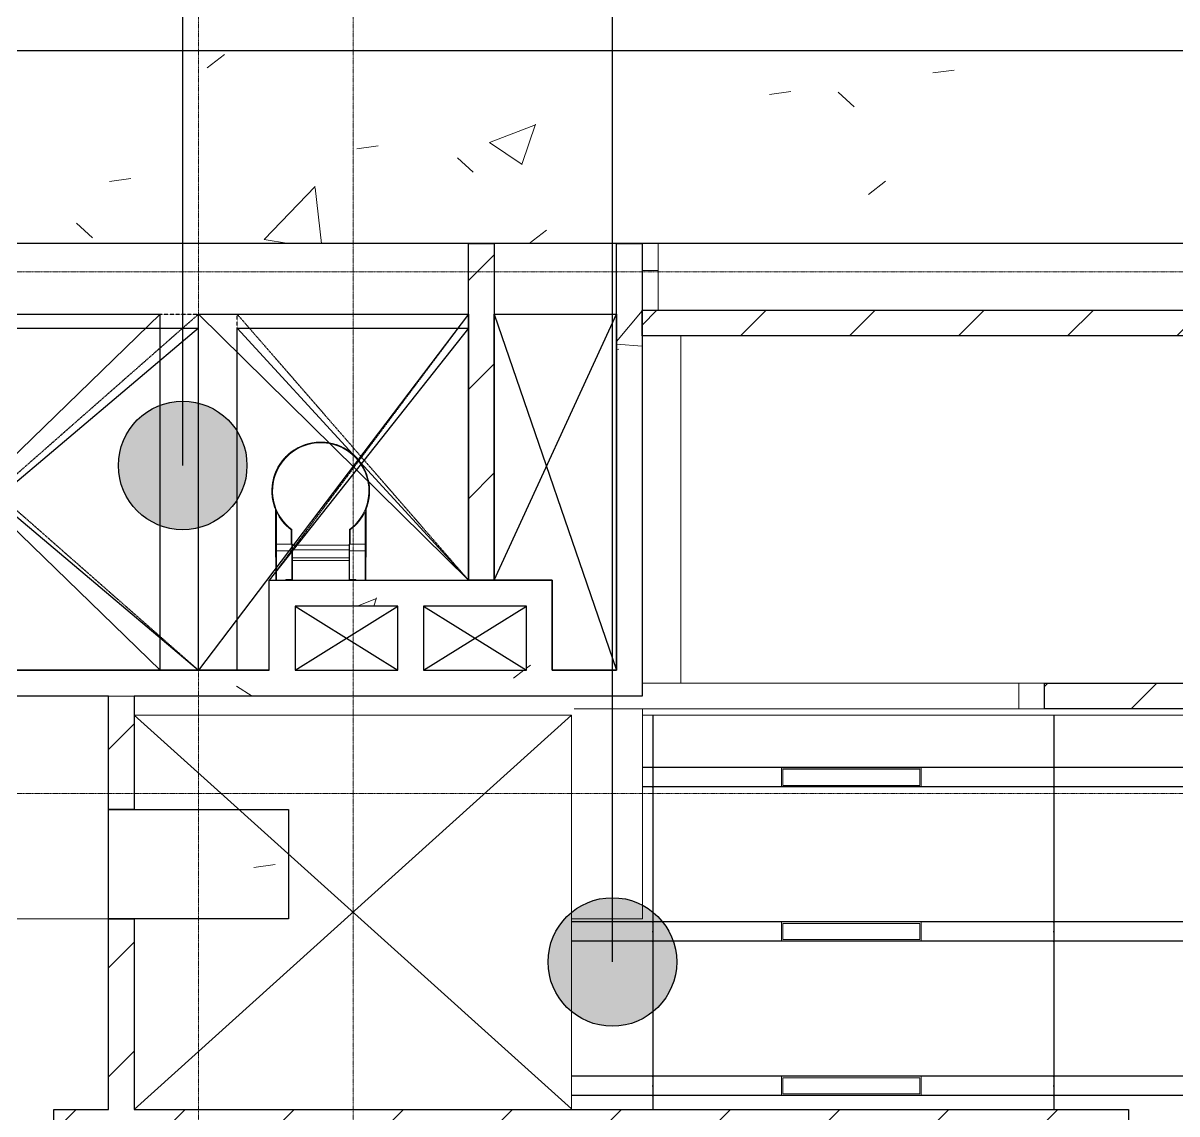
# Model space of a CAD drawing. Header units: millimetres. Extents: x -962357 to -591933, y -35273 to 59420.
# Drawn here: x -871445 to -862471, y 9703 to 18187 of the extents above; entities that cross this region are included whole.
import ezdxf

# ---------------------------------------------------------------- set-up
doc = ezdxf.new("R2010")
doc.units = ezdxf.units.MM
doc.linetypes.add('DPA_Grid _ Level 100', pattern=[10, 5.5, -1.6, 1.3, -1.6])
doc.linetypes.add('DPA_Overhead 100', pattern=[2.75, 1.75, -1])
for name, color, linetype, lineweight in [('_ _ A-DETL-OPENING', 1, 'Continuous', 25), ('A-CLNG', 2, 'Continuous', 9), ('A-CLNG-PATT', 2, 'Continuous', 9), ('A-COLS', 5, 'Continuous', 25), ('A-COLS-E', 1, 'Continuous', 9), ('A-DETL', 1, 'Continuous', 25), ('A-FLOR-E', 2, 'Continuous', 9), ('A-FLOR-OVHD', 2, 'DPA_Overhead 100', 25), ('A-GENM', 1, 'Continuous', 9), ('A-ROOM-IDEN', 3, 'Continuous', 25), ('A-WALL', 5, 'Continuous', 9), ('A-WALL-PATT', 1, 'Continuous', 9), ('E-LITE-EQPM', 2, 'Continuous', 9), ('I-WALL-E', 2, 'Continuous', 9), ('S-GRID', 251, 'Continuous', 9), ('WALL-E', 2, 'Continuous', 9)]:
    doc.layers.add(name, color=color, linetype=linetype, lineweight=lineweight)
pattern_1 = [(50, (2.4, 1), (3643.682, -318.781), [381, -4191]), (355, (2.4, 1), (-704.856, 3821.136), [304.8, -3352.8]), (100.451, (306, -25.6), (2938.852, 3502.332), [323.8, -3561.801]), (46.184, (2.4, 1017), (5421.581, -840.856), [571.5, -6286.5]), (96.636, (454, 947), (4748.05, 4948.55), [485.7, -5342.702]), (351.184, (2.4, 1017), (4748.1, 4948.506), [457.2, -5029.2]), (21, (510.4, 763), (3032.288, -2045.304), [381, -4191]), (326, (510.4, 763), (1236.042, 3683.762), [304.8, -3352.8]), (71.451, (763, 592.5), (4268.343, 1638.425), [323.8, -3561.801]), (37.5, (2.4, 1), (61.772, 1691.1008), [167.64, -3144.52, 167.64, -3235.96, -3365.5]), (37.5, (2.4, 1), (61.772, 1691.1008), [-6715.76, 167.64, -3197.86]), (7.5, (2.4, 1), (1336.3933, 2003.6115), [167.64, -1772.92, 167.64, -3068.32, -1282.7]), (7.5, (2.4, 1), (1336.3933, 2003.6115), [-5176.52, 167.64, -1115.06]), (327.5, (-1130.5, 1), (2711.8178, -114.5786), [167.64, -1102.36, 167.64, -3794.76, -5257.8]), (327.5, (-1130.5, 1), (2711.8178, -114.5786), [-5232.4, 167.64, -5090.16]), (317.5, (-1638.5, 1), (2962.5856, 508.5334), [167.64, -1483.36, 167.64, -2463.8, -3733.8]), (317.5, (-1638.5, 1), (2962.5856, 508.5334), [-4282.44, 167.64, -3566.16])]
pattern_2 = [(45, (2.4, 1), (-424.26407, 424.26407), [])]

# ---------------------------------------------------------------- blocks, each defined once
blk = doc.blocks.new('DPA_GM-Cage Ladder - H8300 with Protection Ring-8199188-4130-01 MULTI-PURPOSE LEVEL - REFLECTED CEILING PLAN')
at = {"layer": 'A-GENM'}
for p, q in [((90, 1143.4), (89.5, 1148.3)), ((160.5, 1148.3), (160, 1143.4)), ((-253.3, 805.5), (-248.4, 805)), ((-248.4, 735), (-253.3, 734.5)), ((498.4, 805), (503.3, 805.5)), ((503.3, 734.5), (498.4, 735)), ((-227.5, 350.4), (-227.5, 628.1)), ((-225, 305), (-225, 622)), ((-225, 305), (-225, 622)), ((-225, 305), (-225, 622)), ((-225, 305), (-225, 622)), ((-222.5, 625.4), (-222.5, 616.4)), ((-220, 610.7), (-220, 355)), ((-220, 610.7), (-220, 355)), ((-220, 610.7), (-220, 305)), ((-220, 610.7), (-220, 355)), ((470, 355), (470, 610.7)), ((470, 355), (470, 610.7)), ((470, 305), (470, 610.7)), ((470, 355), (470, 610.7)), ((472.5, 616.4), (472.5, 625.4)), ((475, 622), (475, 305)), ((475, 622), (475, 305)), ((475, 622), (475, 305)), ((475, 622), (475, 305)), ((477.5, 628.1), (477.5, 350.4)), ((-105, 355), (-105, 467.5)), ((-105, 355), (-105, 467.5)), ((-105, 355), (-105, 467.5)), ((-105, 355), (-105, 467.5)), ((-100, 470), (-100, 355)), ((-100, 470), (-100, 355)), ((-100, 470), (-100, 355)), ((-100, 470), (-100, 355)), ((350, 355), (350, 470)), ((350, 355), (350, 470)), ((350, 355), (350, 470)), ((350, 355), (350, 470)), ((355, 467.5), (355, 355)), ((355, 467.5), (355, 355)), ((355, 467.5), (355, 355)), ((355, 467.5), (355, 355)), ((-227.5, 350.4), (-227.5, 255)), ((-225, 305), (-225, 355)), ((-225, 305), (-225, 355)), ((-225, 305), (-225, 355)), ((-225, 355), (-100, 355)), ((-225, 305), (-225, 355)), ((-225, 355), (-225, 305)), ((-225, 255), (-225, 350.1)), ((-100, 305), (-225, 305)), ((-100, 305), (-225, 305)), ((-100, 305), (-225, 305)), ((-220, 305), (-225, 305)), ((-100, 305), (-225, 305)), ((-225, 305), (-225, 255)), ((-225, 305), (-100, 305)), ((-222.5, 255), (-222.5, 303.5)), ((-220, 355), (-100, 355)), ((-220, 355), (-100, 355)), ((-220, 355), (-100, 355)), ((-100, 355), (-220, 355)), ((-220, 305.5), (-220, 255)), ((-220, 255), (-220, 305)), ((-100, 355), (-105, 355)), ((-100, 355), (-100, 305)), ((-100, 355), (-100, 305)), ((-100, 355), (-100, 305)), ((-100, 355), (-100, 305)), ((-100, 355), (-100, 305)), ((-100, 305), (-100, 355)), ((-100, 355), (-95, 355)), ((-100, 305), (-100, 355)), ((-100, 305), (-100, 80)), ((-95, 305), (-100, 305)), ((-95, 355), (-95, 305)), ((-95, 355), (-95, 305)), ((-95, 347.5), (345, 347.5)), ((-95, 347.5), (345, 347.5)), ((-95, 347.5), (345, 347.5)), ((-95, 347.5), (345, 347.5)), ((-95, 347.5), (345, 347.5)), ((-95, 347.5), (345, 347.5)), ((-95, 347.5), (345, 347.5)), ((-95, 347.5), (345, 347.5)), ((-95, 347.5), (345, 347.5)), ((-95, 347.5), (345, 347.5)), ((-95, 347.5), (345, 347.5)), ((-95, 347.5), (345, 347.5)), ((-95, 347.5), (345, 347.5)), ((-95, 347.5), (345, 347.5)), ((-95, 347.5), (345, 347.5)), ((-95, 347.5), (345, 347.5)), ((-95, 347.5), (345, 347.5)), ((-95, 347.5), (345, 347.5)), ((-95, 347.5), (345, 347.5)), ((-95, 347.5), (345, 347.5)), ((-95, 347.5), (345, 347.5)), ((345, 312.5), (-95, 312.5)), ((345, 312.5), (-95, 312.5)), ((345, 312.5), (-95, 312.5)), ((345, 312.5), (-95, 312.5)), ((345, 312.5), (-95, 312.5)), ((345, 312.5), (-95, 312.5)), ((345, 312.5), (-95, 312.5)), ((345, 312.5), (-95, 312.5)), ((345, 312.5), (-95, 312.5)), ((345, 312.5), (-95, 312.5)), ((345, 312.5), (-95, 312.5)), ((345, 312.5), (-95, 312.5)), ((345, 312.5), (-95, 312.5)), ((345, 312.5), (-95, 312.5)), ((345, 312.5), (-95, 312.5)), ((345, 312.5), (-95, 312.5)), ((345, 312.5), (-95, 312.5)), ((345, 312.5), (-95, 312.5)), ((345, 312.5), (-95, 312.5)), ((345, 312.5), (-95, 312.5)), ((345, 312.5), (-95, 312.5)), ((-95, 75), (-95, 305)), ((345, 305), (345, 355)), ((345, 355), (350, 355)), ((345, 305), (345, 355)), ((345, 305), (345, 75)), ((350, 305), (345, 305)), ((350, 355), (470, 355)), ((350, 305), (350, 355)), ((350, 355), (470, 355)), ((350, 305), (350, 355)), ((350, 355), (475, 355)), ((350, 305), (350, 355)), ((355, 355), (350, 355)), ((350, 355), (470, 355)), ((350, 305), (350, 355)), ((350, 305), (350, 355)), ((470, 355), (350, 355)), ((350, 355), (350, 305)), ((350, 355), (350, 305)), ((475, 305), (350, 305)), ((475, 305), (350, 305)), ((475, 305), (350, 305)), ((475, 305), (350, 305)), ((350, 305), (475, 305)), ((350, 80), (350, 305)), ((470, 255), (470, 305.5)), ((475, 305), (470, 305)), ((470, 305), (470, 255)), ((472.5, 303.5), (472.5, 255)), ((475, 355), (475, 305)), ((475, 355), (475, 305)), ((475, 355), (475, 305)), ((475, 355), (475, 305)), ((475, 305), (475, 355)), ((475, 350.1), (475, 255)), ((475, 255), (475, 305)), ((477.5, 255), (477.5, 350.4)), ((-225, 255), (-225, 75)), ((-220, 75), (-220, 255)), ((-95, 75), (-95, 250)), ((-95, 250), (345, 250)), ((-95, 230), (-95, 75)), ((345, 230), (-95, 230)), ((345, 250), (345, 75)), ((345, 230), (345, 75)), ((470, 255), (470, 75)), ((475, 75), (475, 255)), ((-197.5, 75), (-247.5, 75)), ((-147.5, 80), (-147.5, 75)), ((-100, 80), (-147.5, 80)), ((-95, 75), (-147.5, 75)), ((345, 75), (-95, 75)), ((345, 75), (-95, 75)), ((397.5, 75), (345, 75)), ((397.5, 80), (350, 80)), ((397.5, 75), (397.5, 80)), ((497.5, 75), (447.5, 75))]:
    blk.add_line(p, q, dxfattribs=at)
for radius, start, end in [(380, 337.08046, 202.91954), (380, 95.35481, 174.64978), (380, 95.35481, 174.64978), (380, 95.35481, 174.64978), (375, 79.77642, 181.42835), (375, 79.77642, 181.42835), (375, 306.8699, 233.1301), (375, 79.77642, 181.42835), (380, 125.0413, 130.70233), (375, 120.58045, 124.99283), (380, 114.52891, 120.52675), (380, 103.62717, 110.35117), (375, 100.22433, 110.37799), (380, 95.3547, 100.17558), (375, 79.811, 100.189), (380, 84.6446, 95.3554), (375, 84.6446, 95.3554), (380, 79.73459, 84.64519), (380, 79.73459, 84.64519), (380, 79.73459, 84.64519), (380, 79.82442, 84.6453), (380, 5.35022, 79.5633), (380, 5.35022, 79.5633), (380, 5.35022, 79.5633), (375, 358.57165, 79.41881), (375, 358.57165, 79.41881), (375, 358.57165, 79.41881), (375, 69.62201, 79.41815), (380, 69.64883, 76.37283), (380, 59.47325, 65.47109), (375, 55.00717, 59.41955), (380, 49.29767, 54.9587), (375, 140.96456, 145.67041), (380, 135.42391, 140.87792), (375, 130.77281, 135.36108), (375, 44.63892, 49.22719), (380, 39.12208, 44.57609), (375, 34.32959, 39.03544), (380, 156.03938, 161.22909), (375, 151.15568, 155.94803), (380, 145.74752, 151.0535), (380, 28.9465, 34.25248), (375, 24.05197, 28.84432), (380, 18.77091, 23.96062), (380, 166.31217, 171.40467), (375, 171.53592, 176.45288), (375, 161.34614, 166.20661), (375, 13.79339, 18.65386), (380, 8.59533, 13.68783), (375, 3.54712, 8.46408), (380, 174.6446, 185.3554), (380, 185.36017, 202.91954), (380, 185.36017, 202.91954), (380, 185.36017, 202.91954), (380, 186.82465, 191.75584), (375, 174.6446, 185.3554), (375, 182.45725, 186.69072), (375, 182.77032, 217.93754), (375, 182.77032, 217.93754), (375, 182.77032, 217.93754), (375, 306.8699, 357.22968), (375, 306.8699, 357.22968), (375, 306.8699, 357.22968), (380, 337.08046, 354.63983), (380, 337.08046, 354.63983), (380, 337.08046, 354.63983), (380, 348.24416, 353.17535), (375, 353.30928, 357.54275), (375, 354.6446, 5.3554), (380, 354.6446, 5.3554), (375, 191.91327, 196.92254), (380, 197.07065, 201.93142), (380, 338.06858, 342.92935), (375, 343.07746, 348.08673), (380, 204.78398, 232.75222), (380, 204.78398, 232.75222), (380, 204.78398, 232.75222), (380, 204.78398, 232.75222), (375, 218.09831, 233.1301), (375, 218.09831, 233.1301), (375, 218.09831, 233.1301), (380, 307.24778, 335.21602), (380, 307.24778, 335.21602), (380, 307.24778, 335.21602), (380, 307.24778, 335.21602)]:
    blk.add_arc((125, 770), radius, start, end, dxfattribs=at)
blk = doc.blocks.new('L1_1_FLUORESCENT W DISFUSSER - 1195L x 595W x 85H - 36W-17030651-4130-01 MULTI-PURPOSE LEVEL - REFLECTED CEILING PLAN')
at = {"layer": 'E-LITE-EQPM'}
for p, q in [((-640703.2, 7093.6), (-640703.2, 7243.6)), ((-640703.2, 7243.6), (-639614.6, 7243.6)), ((-639614.6, 7243.6), (-640703.2, 7243.6)), ((-640703.2, 7243.6), (-640703.2, 7093.6)), ((-640692.2, 7106.3), (-640692.2, 7230.9)), ((-640692.2, 7230.9), (-639625.6, 7230.9)), ((-639625.6, 7230.9), (-640692.2, 7230.9)), ((-640692.2, 7230.9), (-640692.2, 7106.3)), ((-640692.2, 7230.9), (-640692.2, 7106.3)), ((-639625.6, 7230.9), (-640692.2, 7230.9)), ((-639625.6, 7230.9), (-639625.6, 7106.3)), ((-639625.6, 7106.3), (-639625.6, 7230.9)), ((-639625.6, 7106.3), (-639625.6, 7230.9)), ((-639614.6, 7243.6), (-639614.6, 7093.6)), ((-639614.6, 7093.6), (-639614.6, 7243.6)), ((-639614.6, 7093.6), (-640703.2, 7093.6)), ((-640703.2, 7093.6), (-639614.6, 7093.6)), ((-639625.6, 7106.3), (-640692.2, 7106.3)), ((-640692.2, 7106.3), (-639625.6, 7106.3)), ((-640692.2, 7106.3), (-639625.6, 7106.3))]:
    blk.add_line(p, q, dxfattribs=at)
blk = doc.blocks.new('*U612')
at = {"layer": 'A-CLNG'}
for p, q in [((-112514.3, 9223), (-121948, 9223)), ((-121948, 9223), (-112514.3, 9223)), ((-122500, 7640), (-122500, 6158)), ((-122500, 6158), (-122500, 7640))]:
    blk.add_line(p, q, dxfattribs=at)

msp = doc.modelspace()

# ---------------------------------------------------------------- hatches: boundary and pattern name
at = {"layer": 'A-CLNG-PATT', "lineweight": 25}
h = msp.add_hatch(dxfattribs=at)
h.set_pattern_fill('FP_7', color=256, style=0, pattern_type=2)
h.set_pattern_definition([(270, (-829135.2, 11120.6), (-3117.7, -2e-13), [1200, 0]), (270, (-826017.5, 11120.6), (-3117.7, -2e-13), [1200, 0]), (180, (-826017.5, 9995.6), (1e-13, 1200), [3117.69, 0]), (180, (-826017.5, 11045.6), (1e-13, 1200), [3117.69, 0])])
h.paths.add_polyline_path([(-863857.2, 9463), (-857194.3, 9463), (-857194.3, 12803), (-866628, 12803), (-866628, 11220), (-867180, 11220), (-867180, 9738), (-862848.1, 9738), (-862848.1, 9538), (-862822.7, 9536.5), (-862672.7, 9536.5), (-862672.7, 9488), (-864533.9, 9488), (-864477.9, 9463)])
h.paths.add_polyline_path([(-867180, 9463), (-864588.2, 9463), (-864644.2, 9488), (-867180, 9488)])
at = {"layer": 'A-COLS-E'}
h = msp.add_hatch(dxfattribs=at)
h.set_pattern_fill('FP_1', color=256, style=0, pattern_type=2)
h.set_pattern_definition(pattern_1)
h.paths.add_polyline_path([(-870580, 11220), (-869380, 11220), (-869380, 12070), (-870780, 12070), (-870780, 11220)])
at = {"layer": 'A-ROOM-IDEN'}
h = msp.add_hatch(color=256, dxfattribs=at)
edge = h.paths.add_edge_path()
edge.add_arc((-870203.5, 14746.2), 500, 0, 360)
h = msp.add_hatch(color=256, dxfattribs=at)
edge = h.paths.add_edge_path()
edge.add_arc((-866861.6, 10884.7), 500, 0, 360)
at = {"layer": 'A-WALL-PATT'}
h = msp.add_hatch(dxfattribs=at)
h.set_pattern_fill('FP_1', color=256, style=0, pattern_type=2)
h.set_pattern_definition(pattern_1)
h.paths.add_polyline_path([(-859629.8, 16473), (-848905, 16473), (-848905, 17973), (-895023, 17973), (-895023, 16473), (-865433.7, 16473)])
h = msp.add_hatch(dxfattribs=at)
h.set_pattern_fill('FP_2', color=256, style=0, pattern_type=2)
h.set_pattern_definition(pattern_2)
h.paths.add_polyline_path([(-867780, 13853), (-867780, 16473), (-867980, 16473), (-867980, 13853)])
h = msp.add_hatch(dxfattribs=at)
h.set_pattern_fill('FP_1', color=256, style=0, pattern_type=2)
h.set_pattern_definition(pattern_1)
h.paths.add_polyline_path([(-866630, 12953), (-866630, 16473), (-866830, 16473), (-866830, 12953)])
h = msp.add_hatch(dxfattribs=at)
h.set_pattern_fill('FP_2', color=256, style=0, pattern_type=2)
h.set_pattern_definition(pattern_2)
h.paths.add_polyline_path([(-856165, 15753), (-856165, 15953), (-866630, 15953), (-866630, 15753), (-859629.8, 15753)])
h = msp.add_hatch(dxfattribs=at)
h.set_pattern_fill('FP_1', color=256, style=0, pattern_type=2)
h.set_pattern_definition(pattern_1)
h.paths.add_polyline_path([(-867530, 13653), (-867330, 13653), (-867330, 13853), (-869530, 13853), (-869530, 13653), (-868330, 13653)])
h = msp.add_hatch(dxfattribs=at)
h.set_pattern_fill('FP_1', color=256, style=0, pattern_type=2)
h.set_pattern_definition(pattern_1)
h.paths.add_polyline_path([(-867330, 13153), (-867330, 13653), (-867530, 13653), (-867530, 13153)])
h = msp.add_hatch(dxfattribs=at)
h.set_pattern_fill('FP_1', color=256, style=0, pattern_type=2)
h.set_pattern_definition(pattern_1)
h.paths.add_polyline_path([(-866830, 12953), (-866830, 13153), (-895023, 13153), (-895023, 12953), (-866884.7, 12953)])
h = msp.add_hatch(dxfattribs=at)
h.set_pattern_fill('FP_2', color=256, style=0, pattern_type=2)
h.set_pattern_definition(pattern_2)
h.paths.add_polyline_path([(-856727.8, 12853), (-856165, 12853), (-856165, 13053), (-863500, 13053), (-863500, 12853), (-859629.8, 12853)])
h = msp.add_hatch(dxfattribs=at)
h.set_pattern_fill('FP_2', color=256, style=0, pattern_type=2)
h.set_pattern_definition(pattern_2)
h.paths.add_polyline_path([(-870580, 12070), (-870580, 12953), (-870780, 12953), (-870780, 12070)])
h = msp.add_hatch(dxfattribs=at)
h.set_pattern_fill('FP_2', color=256, style=0, pattern_type=2)
h.set_pattern_definition(pattern_2)
h.paths.add_polyline_path([(-870580, 9738), (-870580, 11220), (-870780, 11220), (-870780, 9738)])
h = msp.add_hatch(dxfattribs=at)
h.set_pattern_fill('FP_2', color=256, style=0, pattern_type=2)
h.set_pattern_definition(pattern_2)
h.paths.add_polyline_path([(-871005, 4080), (-871005, 9738), (-871205, 9738), (-871205, 4080)])
h = msp.add_hatch(dxfattribs=at)
h.set_pattern_fill('FP_2', color=256, style=0, pattern_type=2)
h.set_pattern_definition(pattern_2)
h.paths.add_polyline_path([(-864645.8, 9538), (-862848.1, 9538), (-862848.1, 9738), (-871005, 9738), (-871005, 9538), (-864756.1, 9538), (-864955, 9626.9), (-864936.6, 9668), (-864872.9, 9639.5)])
h.paths.add_polyline_path([(-864880, 9558), (-864887.1, 9575.1), (-864872.9, 9575.1)])

# ---------------------------------------------------------------- linework, layer by layer
at = {"layer": '_ _ A-DETL-OPENING'}
for p, q in [((-870380, 15923), (-873230, 13153)), ((-873230, 15923), (-870380, 13153)), ((-873230, 15923), (-870380, 15923)), ((-870380, 13153), (-870380, 15923)), ((-870080, 13153), (-870080, 15923)), ((-870080, 15923), (-867980, 15923)), ((-867980, 15923), (-870080, 13153)), ((-870080, 15923), (-867980, 13853)), ((-869780, 15923), (-867980, 15923)), ((-867980, 15923), (-867980, 13853)), ((-867780, 13853), (-867780, 15923)), ((-867780, 15923), (-866830, 15923)), ((-867780, 13853), (-866830, 15923)), ((-867780, 15923), (-866830, 13153)), ((-866830, 15923), (-866830, 13153)), ((-870080, 15813), (-873230, 13153)), ((-873230, 15813), (-870080, 13153)), ((-873230, 15813), (-870080, 15813)), ((-870080, 13153), (-870080, 15813)), ((-869780, 13153), (-869780, 15813)), ((-869780, 15813), (-867980, 15813)), ((-869780, 15813), (-867980, 13853)), ((-867980, 15813), (-869530, 13853)), ((-867980, 15813), (-867980, 13853)), ((-867330, 13853), (-867780, 13853)), ((-867330, 13153), (-867330, 13853)), ((-869330, 13153), (-868530, 13653)), ((-869330, 13653), (-868530, 13153)), ((-868330, 13153), (-867530, 13653)), ((-868330, 13653), (-867530, 13153)), ((-870380, 13153), (-873230, 13153)), ((-870080, 13153), (-873230, 13153)), ((-870080, 13153), (-873230, 13153)), ((-869530, 13153), (-870080, 13153)), ((-866830, 13153), (-867330, 13153)), ((-870580, 12803), (-867180, 9741.6)), ((-870580, 9738), (-867180, 12803))]:
    msp.add_line(p, q, dxfattribs=at)
at = {"layer": 'A-COLS'}
for p, q in [((-870780, 11220), (-870780, 12070)), ((-870780, 12070), (-869380, 12070)), ((-869380, 12070), (-869380, 11220)), ((-869380, 11220), (-870780, 11220))]:
    msp.add_line(p, q, dxfattribs=at)
at = {"layer": 'A-DETL', "lineweight": 18}
for p, q in [((-870580, 12803), (-870580, 12070)), ((-867180, 12803), (-870580, 12803)), ((-867180, 9738), (-867180, 12803)), ((-870580, 12070), (-869380, 12070)), ((-869380, 12070), (-869380, 11220)), ((-869380, 11220), (-870580, 11220)), ((-870580, 11220), (-870580, 9738)), ((-870580, 9738), (-867180, 9738))]:
    msp.add_line(p, q, dxfattribs=at)
at = {"layer": 'A-FLOR-E'}
for p, q in [((-895023, 16473), (-866628, 16473)), ((-866628, 16473), (-895023, 16473)), ((-866628, 16473), (-866628, 15953)), ((-866628, 15953), (-866628, 16473)), ((-870380, 15923), (-873230, 15923)), ((-873230, 15923), (-870380, 15923)), ((-870380, 15813), (-870380, 15923)), ((-870380, 15923), (-870380, 15813)), ((-867980, 15923), (-870080, 15923)), ((-870080, 15923), (-870080, 15813)), ((-870080, 15813), (-870080, 15923)), ((-870080, 15923), (-867980, 15923)), ((-867980, 15813), (-867980, 15923)), ((-867980, 15923), (-867980, 15813)), ((-866830, 15923), (-867780, 15923)), ((-867780, 15923), (-867780, 13853)), ((-867780, 15923), (-866830, 15923)), ((-867780, 13853), (-867780, 15923)), ((-866830, 13153), (-866830, 15923)), ((-866830, 15923), (-866830, 13153)), ((-870080, 15813), (-870380, 15813)), ((-870380, 15813), (-870080, 15813)), ((-867980, 13853), (-867980, 15813)), ((-867980, 15813), (-867980, 13853)), ((-866628, 15753), (-866628, 13053)), ((-866628, 13053), (-866628, 15753)), ((-869530, 13153), (-869530, 13853)), ((-869530, 13853), (-867980, 13853)), ((-867980, 13853), (-869530, 13853)), ((-869530, 13853), (-869530, 13153)), ((-867780, 13853), (-867330, 13853)), ((-867330, 13853), (-867780, 13853)), ((-867330, 13853), (-867330, 13153)), ((-867330, 13153), (-867330, 13853)), ((-868530, 13653), (-869330, 13653)), ((-869330, 13653), (-869330, 13153)), ((-869330, 13653), (-868530, 13653)), ((-869330, 13153), (-869330, 13653)), ((-868530, 13153), (-868530, 13653)), ((-868530, 13653), (-868530, 13153)), ((-867530, 13653), (-868330, 13653)), ((-868330, 13653), (-868330, 13153)), ((-868330, 13653), (-867530, 13653)), ((-868330, 13153), (-868330, 13653)), ((-867530, 13153), (-867530, 13653)), ((-867530, 13653), (-867530, 13153)), ((-873230, 13153), (-869530, 13153)), ((-869530, 13153), (-873230, 13153)), ((-869330, 13153), (-868530, 13153)), ((-868530, 13153), (-869330, 13153)), ((-868330, 13153), (-867530, 13153)), ((-867530, 13153), (-868330, 13153)), ((-867330, 13153), (-866830, 13153)), ((-866830, 13153), (-867330, 13153)), ((-866628, 12853), (-866628, 11220)), ((-866628, 11220), (-866628, 12853)), ((-866469, 12853), (-860769, 12853)), ((-860769, 12853), (-866469, 12853)), ((-869380, 11220), (-895023, 11220)), ((-895023, 11220), (-869380, 11220)), ((-866628, 11220), (-867180, 11220)), ((-867180, 11220), (-866628, 11220))]:
    msp.add_line(p, q, dxfattribs=at)
at = {"layer": 'A-FLOR-OVHD'}
for p, q in [((-870080, 15923), (-873230, 13153)), ((-873230, 15923), (-870080, 13153)), ((-873230, 15923), (-870080, 15923)), ((-870080, 13153), (-870080, 15923)), ((-869780, 13153), (-869780, 15923)), ((-869780, 15923), (-867980, 13853)), ((-867980, 15923), (-869530, 13853)), ((-867980, 15923), (-867980, 13853)), ((-869530, 13853), (-867980, 13853)), ((-869530, 13153), (-869530, 13853)), ((-869530, 13153), (-869780, 13153)), ((-869530, 13153), (-869780, 13153))]:
    msp.add_line(p, q, dxfattribs=at)
at = {"layer": 'A-ROOM-IDEN'}
for p, q in [((-866861.6, 10884.7), (-866861.6, 34800.8)), ((-870203.5, 14746.2), (-870203.5, 32723.8))]:
    msp.add_line(p, q, dxfattribs=at)
for centre in [(-870203.5, 14746.2), (-866861.6, 10884.7)]:
    msp.add_circle(centre, 500, dxfattribs=at)
at = {"layer": 'A-WALL', "color": 7, "lineweight": 25}
for p, q in [((-895023, 17973), (-848905, 17973)), ((-848905, 16473), (-885280, 16473)), ((-867980, 13853), (-867980, 16473)), ((-867980, 16473), (-867780, 16473)), ((-867780, 16473), (-867780, 13853)), ((-866830, 13153), (-866830, 16473)), ((-866830, 16473), (-866630, 16473)), ((-866630, 16473), (-866630, 12953)), ((-866630, 15953), (-856165, 15953)), ((-866630, 15753), (-866630, 15953)), ((-856165, 15753), (-866630, 15753)), ((-869530, 13853), (-867330, 13853)), ((-869530, 13653), (-869530, 13853)), ((-867780, 13853), (-867980, 13853)), ((-867330, 13853), (-867330, 13653)), ((-869530, 13153), (-869530, 13653)), ((-868530, 13653), (-869330, 13653)), ((-869330, 13653), (-869330, 13153)), ((-868530, 13153), (-868530, 13653)), ((-867530, 13653), (-868330, 13653)), ((-868330, 13653), (-868330, 13153)), ((-867530, 13153), (-867530, 13653)), ((-867330, 13653), (-867330, 13153)), ((-873430, 13153), (-869530, 13153)), ((-869330, 13153), (-868530, 13153)), ((-868330, 13153), (-867530, 13153)), ((-867330, 13153), (-866830, 13153)), ((-863500, 12853), (-863500, 13053)), ((-863500, 13053), (-856165, 13053)), ((-870780, 12953), (-895023, 12953)), ((-870780, 12070), (-870780, 12953)), ((-866830, 12953), (-870580, 12953)), ((-870580, 12953), (-870580, 12070)), ((-866630, 12953), (-866830, 12953)), ((-856165, 12853), (-863500, 12853)), ((-870580, 12070), (-870780, 12070)), ((-870780, 9738), (-870780, 11220)), ((-870780, 11220), (-870580, 11220)), ((-870580, 11220), (-870580, 9738)), ((-871205, 4080), (-871205, 9738)), ((-871205, 9738), (-871005, 9738)), ((-871005, 9738), (-870780, 9738)), ((-870580, 9738), (-864980, 9738)), ((-864980, 9738), (-863780, 9738)), ((-863780, 9738), (-862848.1, 9738)), ((-862848.1, 9738), (-862848.1, 9538))]:
    msp.add_line(p, q, dxfattribs=at)
at = {"layer": 'A-WALL'}
msp.add_line((-870780, 12953), (-870580, 12953), dxfattribs=at)
at = {"layer": 'I-WALL-E'}
for p, q in [((-866505, 16193), (-866505, 16473)), ((-866505, 16473), (-866505, 15953)), ((-866628, 16263), (-866505, 16263)), ((-866505, 16263), (-866628, 16263)), ((-866505, 15953), (-866505, 16263)), ((-866505, 16263), (-866505, 16193))]:
    msp.add_line(p, q, dxfattribs=at)
at = {"layer": 'S-GRID', "linetype": 'DPA_Grid _ Level 100'}
for p, q in [((-870080, -30741.3), (-870080, 54920.2)), ((-868878.1, -30741.3), (-868878.1, 53809.2)), ((-601518.7, 16253), (-954682, 16253)), ((-601518.7, 12195), (-957857, 12195))]:
    msp.add_line(p, q, dxfattribs=at)
at = {"layer": 'WALL-E'}
for p, q in [((-866830, 13153), (-866830, 15923)), ((-866830, 15923), (-866830, 13153)), ((-866830, 13153), (-866830, 15923)), ((-866830, 15923), (-866830, 13153)), ((-866330, 13053), (-866330, 15753)), ((-866330, 15753), (-866330, 13053)), ((-873230, 13153), (-869530, 13153)), ((-869530, 13153), (-873230, 13153)), ((-869330, 13153), (-868530, 13153)), ((-868530, 13153), (-869330, 13153)), ((-868330, 13153), (-867530, 13153)), ((-867530, 13153), (-868330, 13153)), ((-867330, 13153), (-866830, 13153)), ((-866830, 13153), (-867330, 13153)), ((-863700, 13053), (-866630, 13053)), ((-863500, 13053), (-863700, 13053)), ((-863500, 12853), (-863500, 13053)), ((-867158.4, 12853), (-863700, 12853)), ((-866330, 12853), (-866628, 12853)), ((-866628, 12853), (-866330, 12853)), ((-859476.7, 12853), (-866628, 12853)), ((-866530, 12853), (-866628, 12853)), ((-866530, 12853), (-866628, 12853)), ((-866628, 12853), (-866530, 12853)), ((-866530, 12853), (-866628, 12853)), ((-866628, 12853), (-866505, 12853)), ((-866628, 12853), (-866505, 12853)), ((-863700, 12853), (-863500, 12853)), ((-866628, 12803), (-859476.7, 12803)), ((-867180, 9738), (-867180, 11220)), ((-867180, 11220), (-867180, 9738)), ((-867180, 11220), (-867180, 11120.6)), ((-867180, 11120.6), (-867180, 11220)), ((-867180, 11120.6), (-867180, 9738)), ((-867180, 9738), (-867180, 11120.6))]:
    msp.add_line(p, q, dxfattribs=at)
msp.add_ellipse((-842805, 12953), major_axis=(0, 24127.7), ratio=0.866025, start_param=1.566652, end_param=1.574941, dxfattribs=at)

# ---------------------------------------------------------------- block references
msp.add_blockref('*U612', (-744680, 3580))
at = {"layer": 'A-GENM'}
msp.add_blockref('DPA_GM-Cage Ladder - H8300 with Protection Ring-8199188-4130-01 MULTI-PURPOSE LEVEL - REFLECTED CEILING PLAN', (-869255, 13778), dxfattribs=at)
at = {"layer": 'E-LITE-EQPM', "rotation": 180}
for p in [(-1505161.9, 19489.3), (-1505161.9, 18289.3), (-1505161.9, 17089.3)]:
    msp.add_blockref('L1_1_FLUORESCENT W DISFUSSER - 1195L x 595W x 85H - 36W-17030651-4130-01 MULTI-PURPOSE LEVEL - REFLECTED CEILING PLAN', p, dxfattribs=at)

doc.saveas('drawing.dxf')
